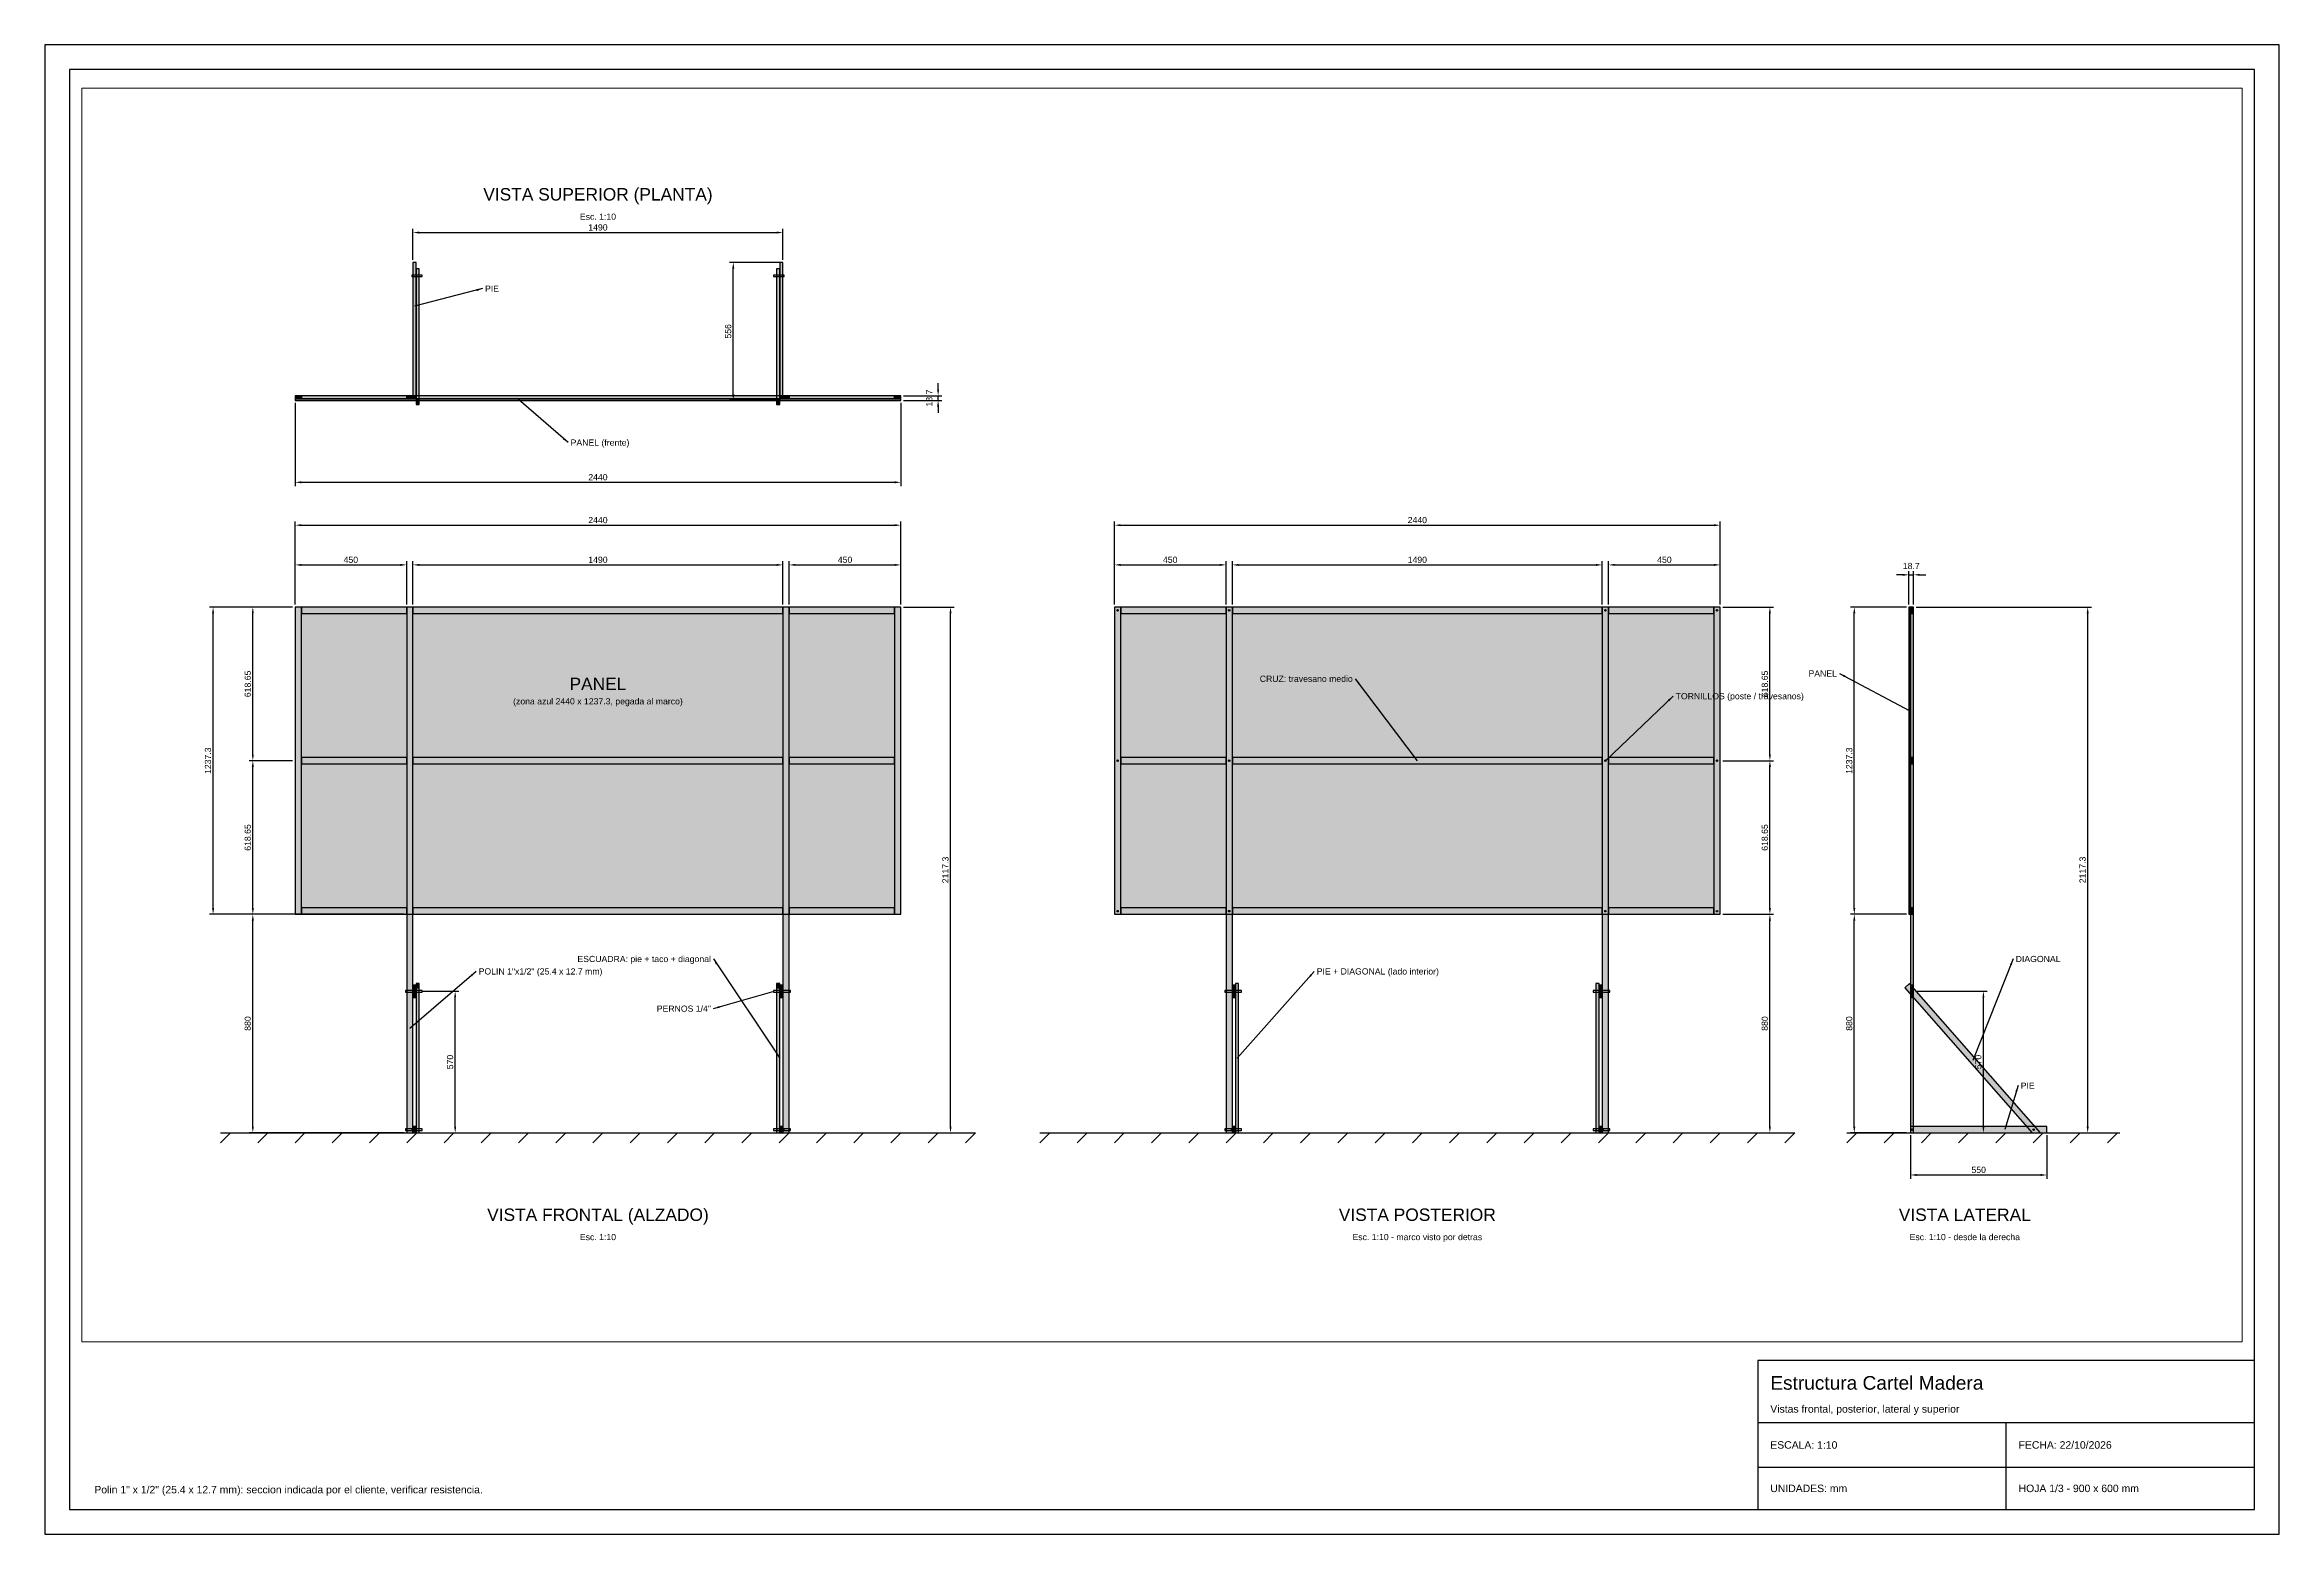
# Paper-space layout '01_VISTAS' of a CAD drawing. Header units: millimetres. Extents: x 0 to 900, y 0 to 600.
# The model-space entities are those that its viewports show. They can reach past a viewport. Long polylines and large blocks are cut down to what shows.
import ezdxf
from ezdxf.enums import TextEntityAlignment as Align

# ---------------------------------------------------------------- set-up
doc = ezdxf.new("R2010")
doc.units = ezdxf.units.MM
doc.header["$LTSCALE"] = 10
for name, color, linetype in [('01_MADERA', 4, 'Continuous'), ('02_TORNILLOS', 1, 'Continuous'), ('03_COTAS', 2, 'Continuous'), ('04_TEXTO', 7, 'Continuous'), ('05_PANEL', 5, 'Continuous'), ('08_RELLENOS', 9, 'Continuous')]:
    doc.layers.add(name, color=color, linetype=linetype)
doc.layers.add('07_VENTANAS', color=8, linetype='Continuous', plot=False)
doc.styles.add('PLANO', font='arial.ttf')
doc.dimstyles.new('COTAS_1_10', dxfattribs={"dimtxt": 25, "dimasz": 25, "dimexe": 15, "dimexo": 10, "dimgap": 8, "dimtad": 1, "dimdec": 1, "dimdsep": 46, "dimtxsty": 'PLANO', "dimcen": 2.5, "dimclrd": 256, "dimclre": 256, "dimclrt": 256, "dimazin": 3, "dimtfac": 1, "dimtmove": 0, "dimatfit": 3})

# ---------------------------------------------------------------- blocks, each defined once
blk = doc.blocks.new('CABEZA_TORNILLO')
for p, q in [((-2.1, -2.1), (2.1, 2.1)), ((-2.1, 2.1), (2.1, -2.1))]:
    blk.add_line(p, q)
blk.add_circle((0, 0), 3)

msp = doc.modelspace()

# ---------------------------------------------------------------- hatches: boundary and pattern name
at = {"layer": '08_RELLENOS', "true_color": 0xcdb991}
for points in [[(475, 2956), (487.7, 2956), (487.7, 3506), (475, 3506)], [(1952.3, 2956), (1965, 2956), (1965, 3506), (1952.3, 3506)], [(0, 2956), (25.4, 2956), (25.4, 2968.7), (0, 2968.7)], [(25.4, 2956), (449.6, 2956), (449.6, 2968.7), (25.4, 2968.7)], [(25.4, 2956), (449.6, 2956), (449.6, 2968.7), (25.4, 2968.7)], [(25.4, 2956), (449.6, 2956), (449.6, 2968.7), (25.4, 2968.7)], [(449.6, 2956), (475, 2956), (475, 2968.7), (449.6, 2968.7)], [(475, 2956), (487.7, 2956), (487.7, 2968.7), (475, 2968.7)], [(475, 2956), (1965, 2956), (1965, 2968.7), (475, 2968.7)], [(475, 2956), (1965, 2956), (1965, 2968.7), (475, 2968.7)], [(475, 2956), (1965, 2956), (1965, 2968.7), (475, 2968.7)], [(1952.3, 2956), (1965, 2956), (1965, 2968.7), (1952.3, 2968.7)], [(1965, 2956), (1990.4, 2956), (1990.4, 2968.7), (1965, 2968.7)], [(1990.4, 2956), (2414.6, 2956), (2414.6, 2968.7), (1990.4, 2968.7)], [(1990.4, 2956), (2414.6, 2956), (2414.6, 2968.7), (1990.4, 2968.7)], [(1990.4, 2956), (2414.6, 2956), (2414.6, 2968.7), (1990.4, 2968.7)], [(2414.6, 2956), (2440, 2956), (2440, 2968.7), (2414.6, 2968.7)]]:
    msp.add_hatch(color=7, dxfattribs=at).paths.add_polyline_path(points)
at = {"layer": '08_RELLENOS', "true_color": 0x938568}
for points in [[(487.7, 3480.064), (487.7, 2952.089), (500.4, 2952.089), (500.4, 3480.064)], [(1939.6, 3480.064), (1939.6, 2952.089), (1952.3, 2952.089), (1952.3, 3480.064)], [(3800.4, 0), (3800.4, 600.919), (3787.7, 600.919), (3787.7, 0)], [(5252.3, 0), (5252.3, 600.919), (5239.6, 600.919), (5239.6, 0)]]:
    msp.add_hatch(color=7, dxfattribs=at).paths.add_polyline_path(points)
at = {"layer": '08_RELLENOS', "true_color": 0x2071ac}
msp.add_hatch(color=7, dxfattribs=at).paths.add_polyline_path([(0, 2950), (2440, 2950), (2440, 2956), (0, 2956)])
at = {"layer": '08_RELLENOS', "true_color": 0xdcc69b}
for points in [[(487.7, 2952.089), (487.7, 2933.008), (500.4, 2933.008), (500.4, 2952.089)], [(1939.6, 2952.089), (1939.6, 2933.008), (1952.3, 2933.008), (1952.3, 2952.089)], [(487.7, 600.919), (487.7, 584.154), (500.4, 584.154), (500.4, 600.919)], [(1939.6, 600.919), (1939.6, 584.154), (1952.3, 584.154), (1952.3, 600.919)]]:
    msp.add_hatch(color=7, dxfattribs=at).paths.add_polyline_path(points)
at = {"layer": '08_RELLENOS', "true_color": 0xbba984}
for points in [[(0, 880), (25.4, 880), (25.4, 2117.3), (0, 2117.3)], [(25.4, 2091.9), (449.6, 2091.9), (449.6, 2117.3), (25.4, 2117.3)], [(449.6, 0), (475, 0), (475, 2117.3), (449.6, 2117.3)], [(475, 2091.9), (1965, 2091.9), (1965, 2117.3), (475, 2117.3)], [(1965, 0), (1990.4, 0), (1990.4, 2117.3), (1965, 2117.3)], [(1990.4, 2091.9), (2414.6, 2091.9), (2414.6, 2117.3), (1990.4, 2117.3)], [(2414.6, 880), (2440, 880), (2440, 2117.3), (2414.6, 2117.3)], [(25.4, 1485.95), (449.6, 1485.95), (449.6, 1511.35), (25.4, 1511.35)], [(475, 1485.95), (1965, 1485.95), (1965, 1511.35), (475, 1511.35)], [(1990.4, 1485.95), (2414.6, 1485.95), (2414.6, 1511.35), (1990.4, 1511.35)], [(25.4, 880), (449.6, 880), (449.6, 905.4), (25.4, 905.4)], [(475, 880), (1965, 880), (1965, 905.4), (475, 905.4)], [(1990.4, 880), (2414.6, 880), (2414.6, 905.4), (1990.4, 905.4)], [(475, 545), (487.7, 545), (487.7, 595), (475, 595)], [(1952.3, 545), (1965, 545), (1965, 595), (1952.3, 595)], [(475, 0), (487.7, 0), (487.7, 25.4), (475, 25.4)], [(1952.3, 0), (1965, 0), (1965, 25.4), (1952.3, 25.4)]]:
    msp.add_hatch(color=7, dxfattribs=at).paths.add_polyline_path(points)
at = {"layer": '08_RELLENOS', "true_color": 0x1d679d}
msp.add_hatch(color=7, dxfattribs=at).paths.add_polyline_path([(0, 880), (2440, 880), (2440, 2117.3), (0, 2117.3)])
at = {"layer": '08_RELLENOS', "true_color": 0x164d75}
for points in [[(3300, 880), (5740, 880), (5740, 2117.3), (3300, 2117.3)], [(6500, 880), (6506, 880), (6506, 2117.3), (6500, 2117.3)]]:
    msp.add_hatch(color=7, dxfattribs=at).paths.add_polyline_path(points)
at = {"layer": '08_RELLENOS', "true_color": 0x8c7e63}
for points in [[(3300, 880), (3325.4, 880), (3325.4, 2117.3), (3300, 2117.3)], [(3325.4, 2091.9), (3749.6, 2091.9), (3749.6, 2117.3), (3325.4, 2117.3)], [(3749.6, 0), (3775, 0), (3775, 2117.3), (3749.6, 2117.3)], [(3775, 2091.9), (5265, 2091.9), (5265, 2117.3), (3775, 2117.3)], [(5265, 0), (5290.4, 0), (5290.4, 2117.3), (5265, 2117.3)], [(5290.4, 2091.9), (5714.6, 2091.9), (5714.6, 2117.3), (5290.4, 2117.3)], [(5714.6, 880), (5740, 880), (5740, 2117.3), (5714.6, 2117.3)], [(6506, 880), (6518.7, 880), (6518.7, 2117.3), (6506, 2117.3)], [(6506, 2091.9), (6518.7, 2091.9), (6518.7, 2117.3), (6506, 2117.3)], [(6506, 0), (6518.7, 0), (6518.7, 2117.3), (6506, 2117.3)], [(6506, 2091.9), (6518.7, 2091.9), (6518.7, 2117.3), (6506, 2117.3)], [(6506, 0), (6518.7, 0), (6518.7, 2117.3), (6506, 2117.3)], [(6506, 2091.9), (6518.7, 2091.9), (6518.7, 2117.3), (6506, 2117.3)], [(6506, 880), (6518.7, 880), (6518.7, 2117.3), (6506, 2117.3)], [(3325.4, 1485.95), (3749.6, 1485.95), (3749.6, 1511.35), (3325.4, 1511.35)], [(3775, 1485.95), (5265, 1485.95), (5265, 1511.35), (3775, 1511.35)], [(5290.4, 1485.95), (5714.6, 1485.95), (5714.6, 1511.35), (5290.4, 1511.35)], [(6506, 1485.95), (6518.7, 1485.95), (6518.7, 1511.35), (6506, 1511.35)], [(6506, 1485.95), (6518.7, 1485.95), (6518.7, 1511.35), (6506, 1511.35)], [(6506, 1485.95), (6518.7, 1485.95), (6518.7, 1511.35), (6506, 1511.35)], [(3325.4, 880), (3749.6, 880), (3749.6, 905.4), (3325.4, 905.4)], [(3775, 880), (5265, 880), (5265, 905.4), (3775, 905.4)], [(5290.4, 880), (5714.6, 880), (5714.6, 905.4), (5290.4, 905.4)], [(6506, 880), (6518.7, 880), (6518.7, 905.4), (6506, 905.4)], [(6506, 880), (6518.7, 880), (6518.7, 905.4), (6506, 905.4)], [(6506, 880), (6518.7, 880), (6518.7, 905.4), (6506, 905.4)], [(487.7, 584.154), (487.7, 0), (500.4, 0), (500.4, 584.154)], [(1939.6, 584.154), (1939.6, 0), (1952.3, 0), (1952.3, 584.154)], [(3775, 545), (3787.7, 545), (3787.7, 595), (3775, 595)], [(5252.3, 545), (5265, 545), (5265, 595), (5252.3, 595)], [(6483.008, 584.154), (6996.253, 0), (7030.064, 0), (6502.089, 600.919)], [(6483.008, 584.154), (6996.253, 0), (7030.064, 0), (6502.089, 600.919)], [(6506, 545), (6518.7, 545), (6518.7, 595), (6506, 595)], [(6506, 545), (6518.7, 545), (6518.7, 595), (6506, 595)], [(3775, 0), (3787.7, 0), (3787.7, 25.4), (3775, 25.4)], [(5252.3, 0), (5265, 0), (5265, 25.4), (5252.3, 25.4)], [(6506, 0), (7056, 0), (7056, 25.4), (6506, 25.4)], [(6506, 0), (7056, 0), (7056, 25.4), (6506, 25.4)]]:
    msp.add_hatch(color=7, dxfattribs=at).paths.add_polyline_path(points)

# ---------------------------------------------------------------- linework, layer by layer
at = {"layer": '01_MADERA'}
for points in [[(475, 2956), (487.7, 2956), (487.7, 3506), (475, 3506)], [(487.7, 3480.064), (487.7, 2952.089), (500.4, 2952.089), (500.4, 3480.064)], [(1939.6, 3480.064), (1939.6, 2952.089), (1952.3, 2952.089), (1952.3, 3480.064)], [(1952.3, 2956), (1965, 2956), (1965, 3506), (1952.3, 3506)], [(0, 2956), (25.4, 2956), (25.4, 2968.7), (0, 2968.7)], [(25.4, 2956), (449.6, 2956), (449.6, 2968.7), (25.4, 2968.7)], [(25.4, 2956), (449.6, 2956), (449.6, 2968.7), (25.4, 2968.7)], [(25.4, 2956), (449.6, 2956), (449.6, 2968.7), (25.4, 2968.7)], [(449.6, 2956), (475, 2956), (475, 2968.7), (449.6, 2968.7)], [(475, 2956), (487.7, 2956), (487.7, 2968.7), (475, 2968.7)], [(475, 2956), (1965, 2956), (1965, 2968.7), (475, 2968.7)], [(475, 2956), (1965, 2956), (1965, 2968.7), (475, 2968.7)], [(475, 2956), (1965, 2956), (1965, 2968.7), (475, 2968.7)], [(487.7, 2952.089), (487.7, 2933.008), (500.4, 2933.008), (500.4, 2952.089)], [(1939.6, 2952.089), (1939.6, 2933.008), (1952.3, 2933.008), (1952.3, 2952.089)], [(1952.3, 2956), (1965, 2956), (1965, 2968.7), (1952.3, 2968.7)], [(1965, 2956), (1990.4, 2956), (1990.4, 2968.7), (1965, 2968.7)], [(1990.4, 2956), (2414.6, 2956), (2414.6, 2968.7), (1990.4, 2968.7)], [(1990.4, 2956), (2414.6, 2956), (2414.6, 2968.7), (1990.4, 2968.7)], [(1990.4, 2956), (2414.6, 2956), (2414.6, 2968.7), (1990.4, 2968.7)], [(2414.6, 2956), (2440, 2956), (2440, 2968.7), (2414.6, 2968.7)], [(0, 880), (25.4, 880), (25.4, 2117.3), (0, 2117.3)], [(25.4, 2091.9), (449.6, 2091.9), (449.6, 2117.3), (25.4, 2117.3)], [(449.6, 0), (475, 0), (475, 2117.3), (449.6, 2117.3)], [(475, 2091.9), (1965, 2091.9), (1965, 2117.3), (475, 2117.3)], [(1965, 0), (1990.4, 0), (1990.4, 2117.3), (1965, 2117.3)], [(1990.4, 2091.9), (2414.6, 2091.9), (2414.6, 2117.3), (1990.4, 2117.3)], [(2414.6, 880), (2440, 880), (2440, 2117.3), (2414.6, 2117.3)], [(3300, 880), (3325.4, 880), (3325.4, 2117.3), (3300, 2117.3)], [(3325.4, 2091.9), (3749.6, 2091.9), (3749.6, 2117.3), (3325.4, 2117.3)], [(3749.6, 0), (3775, 0), (3775, 2117.3), (3749.6, 2117.3)], [(3775, 2091.9), (5265, 2091.9), (5265, 2117.3), (3775, 2117.3)], [(5265, 0), (5290.4, 0), (5290.4, 2117.3), (5265, 2117.3)], [(5290.4, 2091.9), (5714.6, 2091.9), (5714.6, 2117.3), (5290.4, 2117.3)], [(5714.6, 880), (5740, 880), (5740, 2117.3), (5714.6, 2117.3)], [(6506, 880), (6518.7, 880), (6518.7, 2117.3), (6506, 2117.3)], [(6506, 2091.9), (6518.7, 2091.9), (6518.7, 2117.3), (6506, 2117.3)], [(6506, 0), (6518.7, 0), (6518.7, 2117.3), (6506, 2117.3)], [(6506, 2091.9), (6518.7, 2091.9), (6518.7, 2117.3), (6506, 2117.3)], [(6506, 0), (6518.7, 0), (6518.7, 2117.3), (6506, 2117.3)], [(6506, 2091.9), (6518.7, 2091.9), (6518.7, 2117.3), (6506, 2117.3)], [(6506, 880), (6518.7, 880), (6518.7, 2117.3), (6506, 2117.3)], [(25.4, 1485.95), (449.6, 1485.95), (449.6, 1511.35), (25.4, 1511.35)], [(475, 1485.95), (1965, 1485.95), (1965, 1511.35), (475, 1511.35)], [(1990.4, 1485.95), (2414.6, 1485.95), (2414.6, 1511.35), (1990.4, 1511.35)], [(3325.4, 1485.95), (3749.6, 1485.95), (3749.6, 1511.35), (3325.4, 1511.35)], [(3775, 1485.95), (5265, 1485.95), (5265, 1511.35), (3775, 1511.35)], [(5290.4, 1485.95), (5714.6, 1485.95), (5714.6, 1511.35), (5290.4, 1511.35)], [(6506, 1485.95), (6518.7, 1485.95), (6518.7, 1511.35), (6506, 1511.35)], [(6506, 1485.95), (6518.7, 1485.95), (6518.7, 1511.35), (6506, 1511.35)], [(6506, 1485.95), (6518.7, 1485.95), (6518.7, 1511.35), (6506, 1511.35)], [(25.4, 880), (449.6, 880), (449.6, 905.4), (25.4, 905.4)], [(475, 880), (1965, 880), (1965, 905.4), (475, 905.4)], [(1990.4, 880), (2414.6, 880), (2414.6, 905.4), (1990.4, 905.4)], [(3325.4, 880), (3749.6, 880), (3749.6, 905.4), (3325.4, 905.4)], [(3775, 880), (5265, 880), (5265, 905.4), (3775, 905.4)], [(5290.4, 880), (5714.6, 880), (5714.6, 905.4), (5290.4, 905.4)], [(6506, 880), (6518.7, 880), (6518.7, 905.4), (6506, 905.4)], [(6506, 880), (6518.7, 880), (6518.7, 905.4), (6506, 905.4)], [(6506, 880), (6518.7, 880), (6518.7, 905.4), (6506, 905.4)], [(475, 545), (487.7, 545), (487.7, 595), (475, 595)], [(487.7, 600.919), (487.7, 584.154), (500.4, 584.154), (500.4, 600.919)], [(487.7, 584.154), (487.7, 0), (500.4, 0), (500.4, 584.154)], [(1939.6, 600.919), (1939.6, 584.154), (1952.3, 584.154), (1952.3, 600.919)], [(1939.6, 584.154), (1939.6, 0), (1952.3, 0), (1952.3, 584.154)], [(1952.3, 545), (1965, 545), (1965, 595), (1952.3, 595)], [(3775, 545), (3787.7, 545), (3787.7, 595), (3775, 595)], [(3800.4, 0), (3800.4, 600.919), (3787.7, 600.919), (3787.7, 0)], [(5252.3, 0), (5252.3, 600.919), (5239.6, 600.919), (5239.6, 0)], [(5252.3, 545), (5265, 545), (5265, 595), (5252.3, 595)], [(6483.008, 584.154), (6996.253, 0), (7030.064, 0), (6502.089, 600.919)], [(6483.008, 584.154), (6996.253, 0), (7030.064, 0), (6502.089, 600.919)], [(6506, 545), (6518.7, 545), (6518.7, 595), (6506, 595)], [(6506, 545), (6518.7, 545), (6518.7, 595), (6506, 595)], [(475, 0), (487.7, 0), (487.7, 25.4), (475, 25.4)], [(1952.3, 0), (1965, 0), (1965, 25.4), (1952.3, 25.4)], [(3775, 0), (3787.7, 0), (3787.7, 25.4), (3775, 25.4)], [(5252.3, 0), (5265, 0), (5265, 25.4), (5252.3, 25.4)], [(6506, 0), (7056, 0), (7056, 25.4), (6506, 25.4)], [(6506, 0), (7056, 0), (7056, 25.4), (6506, 25.4)]]:
    msp.add_lwpolyline(points, close=True, dxfattribs=at)
at = {"layer": '02_TORNILLOS'}
for points in [[(470, 3449), (512.4, 3449), (512.4, 3455), (470, 3455)], [(1927.6, 3449), (1970, 3449), (1970, 3455), (1927.6, 3455)], [(444.6, 567), (512.4, 567), (512.4, 573), (444.6, 573)], [(1927.6, 567), (1995.4, 567), (1995.4, 573), (1927.6, 573)], [(3744.6, 567), (3812.4, 567), (3812.4, 573), (3744.6, 573)], [(5227.6, 567), (5295.4, 567), (5295.4, 573), (5227.6, 573)], [(444.6, 9.7), (499.7, 9.7), (499.7, 15.7), (444.6, 15.7)], [(470, 9.7), (512.4, 9.7), (512.4, 15.7), (470, 15.7)], [(1927.6, 9.7), (1970, 9.7), (1970, 15.7), (1927.6, 15.7)], [(1940.3, 9.7), (1995.4, 9.7), (1995.4, 15.7), (1940.3, 15.7)], [(3744.6, 9.7), (3799.7, 9.7), (3799.7, 15.7), (3744.6, 15.7)], [(3770, 9.7), (3812.4, 9.7), (3812.4, 15.7), (3770, 15.7)], [(5227.6, 9.7), (5270, 9.7), (5270, 15.7), (5227.6, 15.7)], [(5240.3, 9.7), (5295.4, 9.7), (5295.4, 15.7), (5240.3, 15.7)]]:
    msp.add_lwpolyline(points, close=True, dxfattribs=at)
at = {"layer": '04_TEXTO'}
for p, q in [((-300, 0), (2740, 0)), ((-260, 0), (-300, -40)), ((-110, 0), (-150, -40)), ((40, 0), (0, -40)), ((190, 0), (150, -40)), ((340, 0), (300, -40)), ((490, 0), (450, -40)), ((640, 0), (600, -40)), ((790, 0), (750, -40)), ((940, 0), (900, -40)), ((1090, 0), (1050, -40)), ((1240, 0), (1200, -40)), ((1390, 0), (1350, -40)), ((1540, 0), (1500, -40)), ((1690, 0), (1650, -40)), ((1840, 0), (1800, -40)), ((1990, 0), (1950, -40)), ((2140, 0), (2100, -40)), ((2290, 0), (2250, -40)), ((2440, 0), (2400, -40)), ((2590, 0), (2550, -40)), ((2740, 0), (2700, -40)), ((3000, 0), (6040, 0)), ((3040, 0), (3000, -40)), ((3190, 0), (3150, -40)), ((3340, 0), (3300, -40)), ((3490, 0), (3450, -40)), ((3640, 0), (3600, -40)), ((3790, 0), (3750, -40)), ((3940, 0), (3900, -40)), ((4090, 0), (4050, -40)), ((4240, 0), (4200, -40)), ((4390, 0), (4350, -40)), ((4540, 0), (4500, -40)), ((4690, 0), (4650, -40)), ((4840, 0), (4800, -40)), ((4990, 0), (4950, -40)), ((5140, 0), (5100, -40)), ((5290, 0), (5250, -40)), ((5440, 0), (5400, -40)), ((5590, 0), (5550, -40)), ((5740, 0), (5700, -40)), ((5890, 0), (5850, -40)), ((6040, 0), (6000, -40)), ((6250, 0), (7350, 0)), ((6290, 0), (6250, -40)), ((6440, 0), (6400, -40)), ((6590, 0), (6550, -40)), ((6740, 0), (6700, -40)), ((6890, 0), (6850, -40)), ((7040, 0), (7000, -40)), ((7190, 0), (7150, -40)), ((7340, 0), (7300, -40))]:
    msp.add_line(p, q, dxfattribs=at)
at = {"layer": '05_PANEL'}
for points in [[(0, 2950), (2440, 2950), (2440, 2956), (0, 2956)], [(0, 880), (2440, 880), (2440, 2117.3), (0, 2117.3)], [(3300, 880), (5740, 880), (5740, 2117.3), (3300, 2117.3)], [(6500, 880), (6506, 880), (6506, 2117.3), (6500, 2117.3)]]:
    msp.add_lwpolyline(points, close=True, dxfattribs=at)

# ---------------------------------------------------------------- block references
at = {"layer": '02_TORNILLOS'}
for p in [(3312.7, 2104.6), (3762.3, 2104.6), (5277.7, 2104.6), (5727.3, 2104.6), (3312.7, 1498.65), (3762.3, 1498.65), (5277.7, 1498.65), (5727.3, 1498.65), (3312.7, 892.7), (3762.3, 892.7), (5277.7, 892.7), (5727.3, 892.7), (6512.35, 570), (6512.35, 12.7), (7002, 12.7)]:
    msp.add_blockref('CABEZA_TORNILLO', p, dxfattribs=at)

# ---------------------------------------------------------------- texts
at = {"layer": '04_TEXTO', "style": 'PLANO'}
for s, height, p in [('VISTA SUPERIOR (PLANTA)', 50, (1220, 3780)), ('Esc. 1:10', 25, (1220, 3690)), ('PANEL', 50, (1220, 1807.975)), ('(zona azul 2440 x 1237.3, pegada al marco)', 25, (1220, 1737.975)), ('VISTA FRONTAL (ALZADO)', 50, (1220, -330)), ('VISTA POSTERIOR', 50, (4520, -330)), ('VISTA LATERAL', 50, (6725, -330)), ('Esc. 1:10', 25, (1220, -420)), ('Esc. 1:10 - marco visto por detras', 25, (4520, -420)), ('Esc. 1:10 - desde la derecha', 25, (6725, -420))]:
    msp.add_text(s, height=height, dxfattribs=at).set_placement(p, align=Align.MIDDLE_CENTER)
for s, p in [('PIE', (765, 3400)), ('PANEL (frente)', (1110, 2780)), ('TORNILLOS (poste / travesanos)', (5560.4, 1758.65)), ('POLIN 1"x1/2" (25.4 x 12.7 mm)', (739.6, 650)), ('PIE + DIAGONAL (lado interior)', (4115, 650)), ('DIAGONAL', (6930, 700)), ('PIE', (6950, 190))]:
    msp.add_text(s, height=25, dxfattribs=at).set_placement(p, align=Align.MIDDLE_LEFT)
for s, p in [('CRUZ: travesano medio', (4260, 1828.65)), ('PANEL', (6210, 1850)), ('ESCUADRA: pie + taco + diagonal', (1675, 700)), ('PERNOS 1/4"', (1675, 500))]:
    msp.add_text(s, height=25, dxfattribs=at).set_placement(p, align=Align.MIDDLE_RIGHT)

# ---------------------------------------------------------------- dimensions: what is measured, and where the dimension line sits
at = {"layer": '03_COTAS'}
for base, p1, p2 in [((475, 3626), (475, 3506), (1965, 3506)), ((0, 2620), (0, 2950), (2440, 2950)), ((0, 2447.3), (0, 2117.3), (2440, 2117.3)), ((3300, 2447.3), (3300, 2117.3), (5740, 2117.3)), ((475, 2287.3), (475, 2117.3), (1965, 2117.3)), ((3775, 2287.3), (3775, 2117.3), (5265, 2117.3)), ((6500, 2247.3), (6500, 2117.3), (6518.7, 2117.3)), ((6506, -170), (6506, 0), (7056, 0))]:
    msp.add_linear_dim(base=base, p1=p1, p2=p2, dimstyle='COTAS_1_10', dxfattribs=at).render()
for base, p1, p2 in [((1765, 2950), (1965, 2950), (1965, 3506)), ((2590, 2950), (2440, 2950), (2440, 2968.7)), ((-330, 880), (0, 880), (0, 2117.3)), ((2640, 0), (2440, 0), (2440, 2117.3)), ((6280, 880), (6500, 880), (6500, 2117.3)), ((7220, 0), (6518.7, 0), (6518.7, 2117.3)), ((-170, 0), (449.6, 0), (449.6, 880)), ((5940, 0), (5740, 0), (5740, 880)), ((6280, 0), (6500, 0), (6500, 880)), ((645, 0), (500.4, 0), (500.4, 570)), ((6800, 0), (6518.7, 0), (6518.7, 570))]:
    msp.add_linear_dim(base=base, p1=p1, p2=p2, angle=90, dimstyle='COTAS_1_10', dxfattribs=at).render()
for base, p1, p2 in [((0, 2287.3), (0, 2117.3), (449.6, 2117.3)), ((1990.4, 2287.3), (1990.4, 2117.3), (2440, 2117.3)), ((3300, 2287.3), (3300, 2117.3), (3749.6, 2117.3)), ((5290.4, 2287.3), (5290.4, 2117.3), (5740, 2117.3))]:
    msp.add_linear_dim(base=base, p1=p1, p2=p2, dimstyle='COTAS_1_10', override={"dimdec": 0}, dxfattribs=at).render()
for base, p1, p2 in [((-170, 1498.65), (0, 1498.65), (0, 2117.3)), ((5940, 1498.65), (5740, 1498.65), (5740, 2117.3)), ((-170, 880), (0, 880), (0, 1498.65)), ((5940, 880), (5740, 880), (5740, 1498.65))]:
    msp.add_linear_dim(base=base, p1=p1, p2=p2, angle=90, dimstyle='COTAS_1_10', override={"dimdec": 2}, dxfattribs=at).render()

# ---------------------------------------------------------------- leaders
at = {"layer": '04_TEXTO'}
for points in [[(755, 3400), (481.35, 3330)], [(1100, 2780), (900, 2953)], [(4270, 1828.65), (4520, 1498.65)], [(6220, 1850), (6503, 1700)], [(5550.4, 1758.65), (5277.7, 1498.65)], [(729.6, 650), (462.3, 420)], [(1685, 700), (1952.3, 300)], [(4105, 650), (3794.05, 300)], [(6920, 700), (6757.175, 291.35)], [(1685, 500), (1929.6, 570)], [(6940, 190), (6886, 12.7)]]:
    msp.add_leader(points, dimstyle='COTAS_1_10', dxfattribs=at)

psp = doc.layouts.new('01_VISTAS')

# ---------------------------------------------------------------- linework, layer by layer
at = {"layer": '04_TEXTO'}
for p, q in [((690, 45), (890, 45)), ((790, 10), (790, 45)), ((690, 27), (890, 27))]:
    psp.add_line(p, q, dxfattribs=at)
for points in [[(0, 0), (900, 0), (900, 600), (0, 600)], [(10, 10), (890, 10), (890, 590), (10, 590)], [(690, 10), (890, 10), (890, 70), (690, 70)]]:
    psp.add_lwpolyline(points, close=True, dxfattribs=at)

# ---------------------------------------------------------------- texts
at = {"layer": '04_TEXTO', "style": 'PLANO'}
for s, height, p in [('Estructura Cartel Madera', 5.5, (695, 61)), ('Vistas frontal, posterior, lateral y superior', 3, (695, 50.5)), ('ESCALA: 1:10', 3, (695, 36)), ('FECHA: 22/10/2026', 3, (795, 36)), ('Polin 1" x 1/2" (25.4 x 12.7 mm): seccion indicada por el cliente, verificar resistencia.', 3, (20, 18)), ('UNIDADES: mm', 3, (695, 18.5)), ('HOJA 1/3 - 900 x 600 mm', 3, (795, 18.5))]:
    psp.add_text(s, height=height, dxfattribs=at).set_placement(p, align=Align.MIDDLE_LEFT)

# ---------------------------------------------------------------- viewports
at = {"layer": '07_VENTANAS'}
psp.add_viewport(center=(450, 330), size=(870, 505), view_center_point=(3491.717, 1682.683), view_height=5050, dxfattribs=at)

doc.saveas('drawing.dxf')
